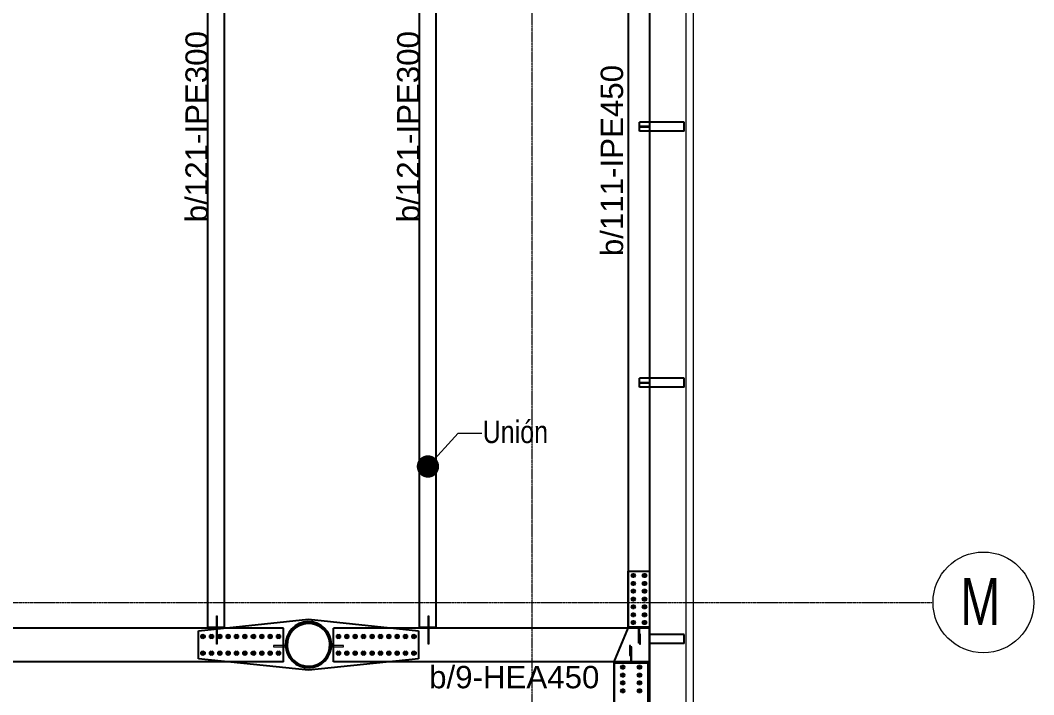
# Model space of a CAD drawing. Header units: millimetres. Extents: x -158 to 97215, y -53820 to 8373.
# Drawn here: x 88157 to 97215, y -43030 to -37004 of the extents above; entities that cross this region are included whole.
import ezdxf
from ezdxf.enums import TextEntityAlignment as Align

# ---------------------------------------------------------------- set-up
doc = ezdxf.new("R2010")
doc.units = ezdxf.units.MM
doc.header["$LTSCALE"] = 0.8
doc.linetypes.add('Grid Line', pattern=[3.33375, 1.905, -0.47625, 0.47625, -0.47625])
for name, color, linetype, lineweight in [('0-1', 7, 'Continuous', 5), ('E_COLUMNAS-1', 1, 'Continuous', 25), ('E_EJES', 8, 'Continuous', 9), ('E_EJES-1', 8, 'Grid Line', 9), ('E_TEXTO', 3, 'Continuous', 9), ('P-PLATINA', 6, 'Continuous', 15)]:
    doc.layers.add(name, color=color, linetype=linetype, lineweight=lineweight)
doc.layers.add('VIGAS', color=8, linetype='Continuous')
doc.styles.add('CX', font='ARIALUNI.ttf', dxfattribs={"width": 0.8, "height": 300})
doc.styles.add('Swis721 LtCn BT', font='swisscl.ttf', dxfattribs={"height": 0.42})
doc.styles.add('VERDANA', font='arial.ttf')

# ---------------------------------------------------------------- blocks, each defined once
blk = doc.blocks.new('Grid - CNI_NOMBRE EJES-372759-_6_00m_N_E_-NIVEL-2 DOC')
at = {"layer": 'E_EJES'}
blk.add_circle((0, 0), 0.003, dxfattribs=at)

msp = doc.modelspace()

# ---------------------------------------------------------------- linework, layer by layer
at = {"color": 1, "linetype": 'Continuous'}
for centre, radius, start, end in [((93636.7, -41964.5), 11.5, 108.00867, 288.00867), ((93636.7, -42034.5), 11.5, 108.00867, 288.00867), ((93636.7, -41964.5), 10, 0.00867, 180.00867), ((93636.7, -41964.5), 10, 180.00867, 0.00867), ((93636.7, -42034.5), 10, 0.00867, 180.00867), ((93636.7, -41964.5), 11.5, 288.00867, 108.00867), ((93636.7, -42034.5), 11.5, 288.00867, 108.00867), ((93736.7, -41964.5), 11.5, 108.00867, 288.00867), ((93736.7, -42034.5), 11.5, 108.00867, 288.00867), ((93736.7, -41964.5), 10, 0.00867, 180.00867), ((93736.7, -41964.5), 10, 180.00867, 0.00867), ((93736.7, -42034.5), 10, 0.00867, 180.00867), ((93736.7, -41964.5), 11.5, 288.00867, 108.00867), ((93736.7, -42034.5), 11.5, 288.00867, 108.00867), ((93636.8, -42104.5), 11.5, 108.00867, 288.00867), ((93636.7, -42034.5), 10, 180.00867, 0.00867), ((93636.8, -42104.5), 10, 0.00867, 180.00867), ((93636.8, -42104.5), 10, 180.00867, 0.00867), ((93636.8, -42104.5), 11.5, 288.00867, 108.00867), ((93736.8, -42104.5), 11.5, 108.00867, 288.00867), ((93736.7, -42034.5), 10, 180.00867, 0.00867), ((93736.8, -42104.5), 10, 0.00867, 180.00867), ((93736.8, -42104.5), 10, 180.00867, 0.00867), ((93736.8, -42104.5), 11.5, 288.00867, 108.00867), ((93636.8, -42174.5), 11.5, 108.00867, 288.00867), ((93636.8, -42174.5), 10, 0.00867, 180.00867), ((93636.8, -42174.5), 10, 180.00867, 0.00867), ((93636.8, -42174.5), 11.5, 288.00867, 108.00867), ((93736.8, -42174.5), 11.5, 108.00867, 288.00867), ((93736.8, -42174.5), 10, 0.00867, 180.00867), ((93736.8, -42174.5), 10, 180.00867, 0.00867), ((93736.8, -42174.5), 11.5, 288.00867, 108.00867), ((93636.8, -42244.5), 11.5, 108.00867, 288.00867), ((93636.8, -42244.5), 10, 0.00867, 180.00867), ((93636.8, -42244.5), 10, 180.00867, 0.00867), ((93636.8, -42244.5), 11.5, 288.00867, 108.00867), ((93736.8, -42244.5), 11.5, 108.00867, 288.00867), ((93736.8, -42244.5), 10, 0.00867, 180.00867), ((93736.8, -42244.5), 10, 180.00867, 0.00867), ((93736.8, -42244.5), 11.5, 288.00867, 108.00867), ((93636.8, -42314.5), 11.5, 108.00867, 288.00867), ((93636.8, -42384.5), 11.5, 108.00867, 288.00867), ((93636.8, -42314.5), 10, 0.00867, 180.00867), ((93636.8, -42314.5), 10, 180.00867, 0.00867), ((93636.8, -42384.5), 10, 0.00867, 180.00867), ((93636.8, -42384.5), 10, 180.00867, 0.00867), ((93636.8, -42314.5), 11.5, 288.00867, 108.00867), ((93636.8, -42384.5), 11.5, 288.00867, 108.00867), ((93736.8, -42314.5), 11.5, 108.00867, 288.00867), ((93736.8, -42384.5), 11.5, 108.00867, 288.00867), ((93736.8, -42314.5), 10, 0.00867, 180.00867), ((93736.8, -42314.5), 10, 180.00867, 0.00867), ((93736.8, -42384.5), 10, 0.00867, 180.00867), ((93736.8, -42384.5), 10, 180.00867, 0.00867), ((93736.8, -42314.5), 11.5, 288.00867, 108.00867), ((93736.8, -42384.5), 11.5, 288.00867, 108.00867), ((89790.3, -42509), 11.5, 18.00408, 198.00408), ((89790.3, -42509), 11.5, 198.00408, 18.00408), ((89790.3, -42509), 10, 90.00408, 270.00408), ((89790.3, -42509), 10, 270.00408, 90.00408), ((89865.3, -42509), 11.5, 18.00408, 198.00408), ((89865.3, -42509), 11.5, 198.00408, 18.00408), ((89865.3, -42509), 10, 90.00408, 270.00408), ((89865.3, -42509), 10, 270.00408, 90.00408), ((89940.3, -42509), 11.5, 18.00408, 198.00408), ((89940.3, -42509), 11.5, 198.00408, 18.00408), ((89940.3, -42509), 10, 90.00408, 270.00408), ((89940.3, -42509), 10, 270.00408, 90.00408), ((90015.3, -42509), 11.5, 18.00408, 198.00408), ((90015.3, -42509), 11.5, 198.00408, 18.00408), ((90015.3, -42509), 10, 90.00408, 270.00408), ((90015.3, -42509), 10, 270.00408, 90.00408), ((90090.3, -42509), 11.5, 18.00408, 198.00408), ((90090.3, -42509), 11.5, 198.00408, 18.00408), ((90090.3, -42509), 10, 90.00408, 270.00408), ((90090.3, -42509), 10, 270.00408, 90.00408), ((90165.3, -42509), 11.5, 18.00408, 198.00408), ((90165.3, -42509), 11.5, 198.00408, 18.00408), ((90165.3, -42509), 10, 90.00408, 270.00408), ((90165.3, -42509), 10, 270.00408, 90.00408), ((90240.3, -42509), 11.5, 18.00408, 198.00408), ((90240.3, -42509), 11.5, 198.00408, 18.00408), ((90240.3, -42509), 10, 90.00408, 270.00408), ((90240.3, -42509), 10, 270.00408, 90.00408), ((90315.3, -42509), 11.5, 18.00408, 198.00408), ((90315.3, -42509), 11.5, 198.00408, 18.00408), ((90315.3, -42509), 10, 90.00408, 270.00408), ((90315.3, -42509), 10, 270.00408, 90.00408), ((90390.3, -42509), 11.5, 18.00408, 198.00408), ((90390.3, -42509), 11.5, 198.00408, 18.00408), ((90390.3, -42509), 10, 90.00408, 270.00408), ((90390.3, -42509), 10, 270.00408, 90.00408), ((90465.3, -42509), 11.5, 18.00408, 198.00408), ((90465.3, -42509), 11.5, 198.00408, 18.00408), ((90465.3, -42509), 10, 90.00408, 270.00408), ((90465.3, -42509), 10, 270.00408, 90.00408), ((91001.2, -42509), 11.5, 18, 198), ((91001.2, -42509), 11.5, 198, 18), ((91001.2, -42509), 10, 90, 270), ((91001.2, -42509), 10, 270, 90), ((91076.2, -42509), 11.5, 18, 198), ((91076.2, -42509), 11.5, 198, 18), ((91076.2, -42509), 10, 90, 270), ((91076.2, -42509), 10, 270, 90), ((91151.2, -42509), 11.5, 18, 198), ((91151.2, -42509), 11.5, 198, 18), ((91151.2, -42509), 10, 90, 270), ((91151.2, -42509), 10, 270, 90), ((91226.2, -42509), 11.5, 18, 198), ((91226.2, -42509), 11.5, 198, 18), ((91226.2, -42509), 10, 90, 270), ((91226.2, -42509), 10, 270, 90), ((91301.2, -42509), 11.5, 18, 198), ((91301.2, -42509), 11.5, 198, 18), ((91301.2, -42509), 10, 90, 270), ((91301.2, -42509), 10, 270, 90), ((91376.2, -42509), 11.5, 18, 198), ((91376.2, -42509), 11.5, 198, 18), ((91376.2, -42509), 10, 90, 270), ((91376.2, -42509), 10, 270, 90), ((91451.2, -42509), 11.5, 18, 198), ((91451.2, -42509), 11.5, 198, 18), ((91451.2, -42509), 10, 90, 270), ((91451.2, -42509), 10, 270, 90), ((91526.2, -42509), 11.5, 18, 198), ((91526.2, -42509), 11.5, 198, 18), ((91526.2, -42509), 10, 90, 270), ((91526.2, -42509), 10, 270, 90), ((91601.2, -42509), 11.5, 18, 198), ((91601.2, -42509), 11.5, 198, 18), ((91601.2, -42509), 10, 90, 270), ((91601.2, -42509), 10, 270, 90), ((91676.2, -42509), 11.5, 18, 198), ((91676.2, -42509), 11.5, 198, 18), ((91676.2, -42509), 10, 90, 270), ((91676.2, -42509), 10, 270, 90), ((89790.3, -42659), 11.5, 18.00408, 198.00408), ((89790.3, -42659), 11.5, 198.00408, 18.00408), ((89790.3, -42659), 10, 90.00408, 270.00408), ((89790.3, -42659), 10, 270.00408, 90.00408), ((89865.3, -42659), 11.5, 18.00408, 198.00408), ((89865.3, -42659), 11.5, 198.00408, 18.00408), ((89865.3, -42659), 10, 90.00408, 270.00408), ((89865.3, -42659), 10, 270.00408, 90.00408), ((89940.3, -42659), 11.5, 18.00408, 198.00408), ((89940.3, -42659), 11.5, 198.00408, 18.00408), ((89940.3, -42659), 10, 90.00408, 270.00408), ((89940.3, -42659), 10, 270.00408, 90.00408), ((90015.3, -42659), 11.5, 18.00408, 198.00408), ((90015.3, -42659), 11.5, 198.00408, 18.00408), ((90015.3, -42659), 10, 90.00408, 270.00408), ((90015.3, -42659), 10, 270.00408, 90.00408), ((90090.3, -42659), 11.5, 18.00408, 198.00408), ((90090.3, -42659), 11.5, 198.00408, 18.00408), ((90090.3, -42659), 10, 90.00408, 270.00408), ((90090.3, -42659), 10, 270.00408, 90.00408), ((90165.3, -42659), 11.5, 18.00408, 198.00408), ((90165.3, -42659), 11.5, 198.00408, 18.00408), ((90165.3, -42659), 10, 90.00408, 270.00408), ((90165.3, -42659), 10, 270.00408, 90.00408), ((90240.3, -42659), 11.5, 18.00408, 198.00408), ((90240.3, -42659), 11.5, 198.00408, 18.00408), ((90240.3, -42659), 10, 90.00408, 270.00408), ((90240.3, -42659), 10, 270.00408, 90.00408), ((90315.3, -42659), 11.5, 18.00408, 198.00408), ((90315.3, -42659), 11.5, 198.00408, 18.00408), ((90315.3, -42659), 10, 90.00408, 270.00408), ((90315.3, -42659), 10, 270.00408, 90.00408), ((90390.3, -42659), 11.5, 18.00408, 198.00408), ((90390.3, -42659), 11.5, 198.00408, 18.00408), ((90390.3, -42659), 10, 90.00408, 270.00408), ((90390.3, -42659), 10, 270.00408, 90.00408), ((90465.3, -42659), 11.5, 18.00408, 198.00408), ((90465.3, -42659), 11.5, 198.00408, 18.00408), ((90465.3, -42659), 10, 90.00408, 270.00408), ((90465.3, -42659), 10, 270.00408, 90.00408), ((91001.2, -42659), 11.5, 18, 198), ((91001.2, -42659), 11.5, 198, 18), ((91001.2, -42659), 10, 90, 270), ((91001.2, -42659), 10, 270, 90), ((91076.2, -42659), 11.5, 18, 198), ((91076.2, -42659), 11.5, 198, 18), ((91076.2, -42659), 10, 90, 270), ((91076.2, -42659), 10, 270, 90), ((91151.2, -42659), 11.5, 18, 198), ((91151.2, -42659), 11.5, 198, 18), ((91151.2, -42659), 10, 90, 270), ((91151.2, -42659), 10, 270, 90), ((91226.2, -42659), 11.5, 18, 198), ((91226.2, -42659), 11.5, 198, 18), ((91226.2, -42659), 10, 90, 270), ((91226.2, -42659), 10, 270, 90), ((91301.2, -42659), 11.5, 18, 198), ((91301.2, -42659), 11.5, 198, 18), ((91301.2, -42659), 10, 90, 270), ((91301.2, -42659), 10, 270, 90), ((91376.2, -42659), 11.5, 18, 198), ((91376.2, -42659), 11.5, 198, 18), ((91376.2, -42659), 10, 90, 270), ((91376.2, -42659), 10, 270, 90), ((91451.2, -42659), 11.5, 18, 198), ((91451.2, -42659), 11.5, 198, 18), ((91451.2, -42659), 10, 90, 270), ((91451.2, -42659), 10, 270, 90), ((91526.2, -42659), 11.5, 18, 198), ((91526.2, -42659), 11.5, 198, 18), ((91526.2, -42659), 10, 90, 270), ((91526.2, -42659), 10, 270, 90), ((91601.2, -42659), 11.5, 18, 198), ((91601.2, -42659), 11.5, 198, 18), ((91601.2, -42659), 10, 90, 270), ((91601.2, -42659), 10, 270, 90), ((91676.2, -42659), 11.5, 18, 198), ((91676.2, -42659), 11.5, 198, 18), ((91676.2, -42659), 10, 90, 270), ((91676.2, -42659), 10, 270, 90), ((93541.8, -42784.5), 11.5, 107.99999, 287.99999), ((93541.8, -42854.5), 11.5, 107.99999, 287.99999), ((93541.8, -42784.5), 10, 359.99999, 179.99999), ((93541.8, -42784.5), 10, 179.99999, 359.99999), ((93541.8, -42854.5), 10, 359.99999, 179.99999), ((93541.8, -42784.5), 11.5, 287.99999, 107.99999), ((93541.8, -42854.5), 11.5, 287.99999, 107.99999), ((93691.8, -42784.5), 11.5, 107.99999, 287.99999), ((93691.8, -42854.5), 11.5, 107.99999, 287.99999), ((93691.8, -42784.5), 10, 359.99999, 179.99999), ((93691.8, -42784.5), 10, 179.99999, 359.99999), ((93691.8, -42854.5), 10, 359.99999, 179.99999), ((93691.8, -42784.5), 11.5, 287.99999, 107.99999), ((93691.8, -42854.5), 11.5, 287.99999, 107.99999), ((93541.8, -42924.5), 11.5, 107.99999, 287.99999), ((93541.8, -42854.5), 10, 179.99999, 359.99999), ((93541.8, -42924.5), 10, 359.99999, 179.99999), ((93541.8, -42924.5), 10, 179.99999, 359.99999), ((93541.8, -42924.5), 11.5, 287.99999, 107.99999), ((93691.8, -42924.5), 11.5, 107.99999, 287.99999), ((93691.8, -42854.5), 10, 179.99999, 359.99999), ((93691.8, -42924.5), 10, 359.99999, 179.99999), ((93691.8, -42924.5), 10, 179.99999, 359.99999), ((93691.8, -42924.5), 11.5, 287.99999, 107.99999), ((93541.8, -42994.5), 11.5, 107.99999, 287.99999), ((93541.8, -42994.5), 10, 359.99999, 179.99999), ((93541.8, -42994.5), 10, 179.99999, 359.99999), ((93541.8, -42994.5), 11.5, 287.99999, 107.99999), ((93691.8, -42994.5), 11.5, 107.99999, 287.99999), ((93691.8, -42994.5), 10, 359.99999, 179.99999), ((93691.8, -42994.5), 10, 179.99999, 359.99999), ((93691.8, -42994.5), 11.5, 287.99999, 107.99999)]:
    msp.add_arc(centre, radius, start, end, dxfattribs=at)
at = {"layer": '0-1', "color": 8}
for p, q in [((94109.9, -43949.7), (94109.9, -31959.7)), ((94174.9, -43949.7), (94174.9, -31959.7))]:
    msp.add_line(p, q, dxfattribs=at)
at = {"layer": 'E_COLUMNAS-1'}
for centre, radius, start, end in [((90733.3, -42582.7), 206, 80, 260), ((90733.3, -42582.7), 206, 80, 260), ((90733.3, -42584.3), 203, 10, 190), ((90733.3, -42582.7), 206, 260, 80), ((90733.3, -42582.7), 206, 260, 80), ((90733.3, -42584.3), 191, 350, 170), ((90733.3, -42584.3), 203, 190, 10), ((90733.3, -42584.3), 191, 170, 350)]:
    msp.add_arc(centre, radius, start, end, dxfattribs=at)
at = {"layer": 'E_EJES-1'}
for p, q in [((92733.3, -52920), (92733.3, -22429.9)), ((2836.9, -42204.7), (96315.4, -42204.7))]:
    msp.add_line(p, q, dxfattribs=at)
at = {"layer": 'E_TEXTO', "color": 4}
for p, q in [((91800.9, -40990.4), (92071.5, -40692.4)), ((92071.5, -40692.4), (92281.2, -40692.4))]:
    msp.add_line(p, q, dxfattribs=at)
at = {"layer": 'E_TEXTO', "color": 4, "const_width": 100}
msp.add_lwpolyline([(91750.9, -40990.4, 1), (91850.9, -40990.4, 1)], format="xyb", close=True, dxfattribs=at)
at = {"layer": 'P-PLATINA'}
for points in [[(89911.9, -42324.5), (89917.9, -42324.5), (89917.9, -42424.5), (89917.9, -42434.5), (89917.9, -42578.8), (89911.9, -42578.8), (89911.9, -42434.5), (89911.9, -42424.5)], [(91803.6, -42324.5), (91809.6, -42324.5), (91809.6, -42424.5), (91809.6, -42434.5), (91809.6, -42578.8), (91803.6, -42578.8), (91803.6, -42434.5), (91803.6, -42424.5)], [(93691.5, -42578.8), (93701.5, -42578.8), (93701.5, -42488.8), (93691.5, -42488.8)], [(90530.3, -42600.3), (90530.3, -42590.3), (90527.9, -42590.3), (90420.3, -42590.3), (90420.3, -42600.3), (90528.8, -42600.3)], [(90936.2, -42600.3), (90937.7, -42600.3), (91046.2, -42600.3), (91046.2, -42590.3), (90938.6, -42590.3), (90936.2, -42590.3)], [(93611, -42590.3), (93601, -42590.3), (93601, -42680.3), (93611, -42680.3)]]:
    msp.add_lwpolyline(points, close=True, dxfattribs=at)
for points in [[(93691.5, -42424.5), (93691.5, -42568.8), (93682.1, -42568.8), (93682.1, -42424.5)], [(93622.5, -42744.5), (93622.5, -42600.3), (93611, -42600.3), (93611, -42744.5)]]:
    msp.add_lwpolyline(points, dxfattribs=at)
at = {"layer": 'VIGAS'}
for p, q in [((89833.4, -42424.5), (89833.4, -33484.6)), ((89983.4, -42424.5), (89983.4, -33484.6)), ((91725.1, -42424.5), (91725.1, -33484.5)), ((91875.1, -42424.5), (91875.1, -33484.5)), ((93781.8, -33484.5), (93781.8, -42424.5)), ((93591.8, -33984.4), (93591.8, -41924.7)), ((93781.8, -37913.5), (93691.5, -37913.5)), ((93691.5, -37995.5), (93691.5, -37913.5)), ((93691.5, -37951.5), (93781.5, -37951.5)), ((93691.5, -37957.5), (93691.5, -37951.5)), ((93691.5, -37951.5), (93781.5, -37951.5)), ((93691.5, -37957.5), (93691.5, -37951.5)), ((93711.5, -37957.5), (93711.5, -37951.5)), ((93781.5, -37951.5), (93781.5, -37957.5)), ((93781.5, -37951.5), (93781.5, -37957.5)), ((94089.8, -37913.5), (93781.8, -37913.5)), ((94089.8, -37995.5), (94089.8, -37913.5)), ((93781.5, -37957.5), (93691.5, -37957.5)), ((93781.5, -37957.5), (93691.5, -37957.5)), ((93781.8, -37995.5), (93691.5, -37995.5)), ((94089.8, -37995.5), (93781.8, -37995.5)), ((93781.8, -40200.8), (93691.5, -40200.8)), ((93691.5, -40282.8), (93691.5, -40200.8)), ((94089.9, -40200.8), (93781.8, -40200.8)), ((94089.9, -40282.8), (94089.9, -40200.8)), ((93691.5, -40238.8), (93781.5, -40238.8)), ((93691.5, -40244.8), (93691.5, -40238.8)), ((93691.5, -40238.8), (93781.5, -40238.8)), ((93691.5, -40244.8), (93691.5, -40238.8)), ((93781.5, -40244.8), (93691.5, -40244.8)), ((93781.5, -40244.8), (93691.5, -40244.8)), ((93781.8, -40282.8), (93691.5, -40282.8)), ((93711.5, -40244.8), (93711.5, -40238.8)), ((93781.5, -40238.8), (93781.5, -40244.8)), ((93781.5, -40238.8), (93781.5, -40244.8)), ((94089.9, -40282.8), (93781.8, -40282.8)), ((93591.2, -42434.5), (93591.7, -41924.7)), ((93591.2, -42434.5), (93591.7, -41924.7)), ((93591.7, -41924.7), (93781.7, -41924.5)), ((93591.7, -41924.7), (93781.7, -41924.5)), ((93591.8, -41924.7), (93591.8, -42424.5)), ((93781.7, -41924.5), (93781.7, -43248.1)), ((93781.7, -41924.5), (93781.7, -43248.1)), ((93619.4, -41964.5), (93628.1, -41949.5)), ((93628.1, -41979.5), (93619.4, -41964.5)), ((93619.4, -42034.5), (93628.1, -42019.5)), ((93628.1, -41949.5), (93645.4, -41949.5)), ((93645.4, -41979.5), (93628.1, -41979.5)), ((93628.1, -42019.5), (93645.4, -42019.5)), ((93645.4, -41949.5), (93654.1, -41964.5)), ((93654.1, -41964.5), (93645.4, -41979.5)), ((93645.4, -42019.5), (93654.1, -42034.5)), ((93719.4, -41964.5), (93728.1, -41949.5)), ((93728.1, -41979.5), (93719.4, -41964.5)), ((93719.4, -42034.5), (93728.1, -42019.5)), ((93728.1, -41949.5), (93745.4, -41949.5)), ((93745.4, -41979.5), (93728.1, -41979.5)), ((93728.1, -42019.5), (93745.4, -42019.5)), ((93745.4, -41949.5), (93754.1, -41964.5)), ((93754.1, -41964.5), (93745.4, -41979.5)), ((93745.4, -42019.5), (93754.1, -42034.5)), ((93628.1, -42049.5), (93619.4, -42034.5)), ((93619.4, -42104.5), (93628.1, -42089.5)), ((93628.1, -42119.5), (93619.4, -42104.5)), ((93645.4, -42049.5), (93628.1, -42049.5)), ((93628.1, -42089.5), (93645.4, -42089.5)), ((93645.4, -42119.5), (93628.1, -42119.5)), ((93654.1, -42034.5), (93645.4, -42049.5)), ((93645.4, -42089.5), (93654.1, -42104.5)), ((93654.1, -42104.5), (93645.4, -42119.5)), ((93728.1, -42049.5), (93719.4, -42034.5)), ((93719.4, -42104.5), (93728.1, -42089.5)), ((93728.1, -42119.5), (93719.4, -42104.5)), ((93745.4, -42049.5), (93728.1, -42049.5)), ((93728.1, -42089.5), (93745.4, -42089.5)), ((93745.4, -42119.5), (93728.1, -42119.5)), ((93754.1, -42034.5), (93745.4, -42049.5)), ((93745.4, -42089.5), (93754.1, -42104.5)), ((93754.1, -42104.5), (93745.4, -42119.5)), ((93619.4, -42174.5), (93628.1, -42159.5)), ((93628.1, -42189.5), (93619.4, -42174.5)), ((93628.1, -42159.5), (93645.4, -42159.5)), ((93645.4, -42189.5), (93628.1, -42189.5)), ((93645.4, -42159.5), (93654.1, -42174.5)), ((93654.1, -42174.5), (93645.4, -42189.5)), ((93719.4, -42174.5), (93728.1, -42159.5)), ((93728.1, -42189.5), (93719.4, -42174.5)), ((93728.1, -42159.5), (93745.4, -42159.5)), ((93745.4, -42189.5), (93728.1, -42189.5)), ((93745.4, -42159.5), (93754.1, -42174.5)), ((93754.1, -42174.5), (93745.4, -42189.5)), ((93619.5, -42244.5), (93628.1, -42229.5)), ((93628.1, -42259.5), (93619.5, -42244.5)), ((93619.5, -42314.5), (93628.1, -42299.5)), ((93628.1, -42229.5), (93645.4, -42229.5)), ((93645.4, -42259.5), (93628.1, -42259.5)), ((93628.1, -42299.5), (93645.4, -42299.5)), ((93645.4, -42229.5), (93654.1, -42244.5)), ((93654.1, -42244.5), (93645.4, -42259.5)), ((93645.4, -42299.5), (93654.1, -42314.5)), ((93719.5, -42244.5), (93728.1, -42229.5)), ((93728.1, -42259.5), (93719.5, -42244.5)), ((93719.5, -42314.5), (93728.1, -42299.5)), ((93728.1, -42229.5), (93745.4, -42229.5)), ((93745.4, -42259.5), (93728.1, -42259.5)), ((93728.1, -42299.5), (93745.4, -42299.5)), ((93745.4, -42229.5), (93754.1, -42244.5)), ((93754.1, -42244.5), (93745.4, -42259.5)), ((93745.4, -42299.5), (93754.1, -42314.5)), ((89750.3, -42459), (90733, -42354.7)), ((89750.3, -42459), (90733, -42354.7)), ((90733, -42354.7), (91716.2, -42458.6)), ((90733, -42354.7), (91716.2, -42458.6)), ((93628.1, -42329.5), (93619.5, -42314.5)), ((93619.5, -42384.5), (93628.1, -42369.5)), ((93628.1, -42399.5), (93619.5, -42384.5)), ((93645.4, -42329.5), (93628.1, -42329.5)), ((93628.1, -42369.5), (93645.5, -42369.5)), ((93654.1, -42314.5), (93645.4, -42329.5)), ((93645.5, -42369.5), (93654.1, -42384.5)), ((93654.1, -42384.5), (93645.5, -42399.5)), ((93728.1, -42329.5), (93719.5, -42314.5)), ((93719.5, -42384.5), (93728.1, -42369.5)), ((93728.1, -42399.5), (93719.5, -42384.5)), ((93745.4, -42329.5), (93728.1, -42329.5)), ((93728.1, -42369.5), (93745.5, -42369.5)), ((93754.1, -42314.5), (93745.4, -42329.5)), ((93745.5, -42369.5), (93754.1, -42384.5)), ((93754.1, -42384.5), (93745.5, -42399.5)), ((89980.6, -42434.5), (81788.2, -42434.5)), ((89750.3, -42709), (89750.3, -42459)), ((89750.3, -42709), (89750.3, -42459)), ((89833.4, -42424.5), (89983.4, -42424.5)), ((90510.3, -42434.5), (89980.6, -42434.5)), ((90510.3, -42734.5), (90510.3, -42434.5)), ((91488.2, -42434.5), (90956.2, -42434.5)), ((90956.2, -42734.5), (90956.2, -42434.5)), ((93591.2, -42434.5), (91488.2, -42434.5)), ((91716.2, -42458.6), (91716.2, -42708.6)), ((91716.2, -42458.6), (91716.2, -42708.6)), ((91725.1, -42424.5), (91875.1, -42424.5)), ((93466.8, -42734.5), (93591.2, -42434.5)), ((93466.8, -42734.5), (93591.2, -42434.5)), ((93781.7, -42434.5), (93591.2, -42434.5)), ((93781.7, -42424.5), (93591.8, -42424.5)), ((93645.5, -42399.5), (93628.1, -42399.5)), ((93745.5, -42399.5), (93728.1, -42399.5)), ((93781.8, -42424.5), (93781.7, -42424.5)), ((93781.8, -42434.5), (93781.7, -42434.5)), ((93781.8, -42734.5), (93781.8, -42434.5)), ((89775.3, -42500.3), (89790.3, -42491.7)), ((89775.3, -42517.7), (89775.3, -42500.3)), ((89790.3, -42526.3), (89775.3, -42517.7)), ((89790.3, -42491.7), (89805.3, -42500.3)), ((89805.3, -42517.7), (89790.3, -42526.3)), ((89805.3, -42500.3), (89805.3, -42517.7)), ((89850.3, -42500.3), (89865.3, -42491.7)), ((89850.3, -42517.7), (89850.3, -42500.3)), ((89865.3, -42526.3), (89850.3, -42517.7)), ((89865.3, -42491.7), (89880.3, -42500.3)), ((89880.3, -42517.7), (89865.3, -42526.3)), ((89880.3, -42500.3), (89880.3, -42517.7)), ((89911.9, -42553.8), (89917.9, -42553.8)), ((89925.3, -42500.3), (89940.3, -42491.7)), ((89925.3, -42517.7), (89925.3, -42500.3)), ((89940.3, -42526.3), (89925.3, -42517.7)), ((89940.3, -42491.7), (89955.3, -42500.3)), ((89955.3, -42517.7), (89940.3, -42526.3)), ((89955.3, -42500.3), (89955.3, -42517.7)), ((90000.3, -42500.3), (90015.3, -42491.7)), ((90000.3, -42517.6), (90000.3, -42500.3)), ((90015.3, -42526.3), (90000.3, -42517.6)), ((90015.3, -42491.7), (90030.3, -42500.3)), ((90030.3, -42517.6), (90015.3, -42526.3)), ((90030.3, -42500.3), (90030.3, -42517.6)), ((90075.3, -42500.3), (90090.3, -42491.7)), ((90075.3, -42517.6), (90075.3, -42500.3)), ((90090.3, -42526.3), (90075.3, -42517.6)), ((90090.3, -42491.7), (90105.3, -42500.3)), ((90105.3, -42517.6), (90090.3, -42526.3)), ((90105.3, -42500.3), (90105.3, -42517.6)), ((90150.3, -42500.3), (90165.3, -42491.7)), ((90150.3, -42517.6), (90150.3, -42500.3)), ((90165.3, -42526.3), (90150.3, -42517.6)), ((90165.3, -42491.7), (90180.3, -42500.3)), ((90180.3, -42517.6), (90165.3, -42526.3)), ((90180.3, -42500.3), (90180.3, -42517.6)), ((90225.3, -42500.3), (90240.3, -42491.6)), ((90225.3, -42517.6), (90225.3, -42500.3)), ((90240.3, -42526.3), (90225.3, -42517.6)), ((90240.3, -42491.6), (90255.3, -42500.3)), ((90255.3, -42517.6), (90240.3, -42526.3)), ((90255.3, -42500.3), (90255.3, -42517.6)), ((90300.3, -42500.3), (90315.3, -42491.6)), ((90300.3, -42517.6), (90300.3, -42500.3)), ((90315.3, -42526.3), (90300.3, -42517.6)), ((90315.3, -42491.6), (90330.3, -42500.3)), ((90330.3, -42517.6), (90315.3, -42526.3)), ((90330.3, -42500.3), (90330.3, -42517.6)), ((90375.3, -42500.3), (90390.3, -42491.6)), ((90375.3, -42517.6), (90375.3, -42500.3)), ((90390.3, -42526.3), (90375.3, -42517.6)), ((90390.3, -42491.6), (90405.3, -42500.3)), ((90405.3, -42517.6), (90390.3, -42526.3)), ((90405.3, -42500.3), (90405.3, -42517.6)), ((90450.3, -42500.3), (90465.3, -42491.6)), ((90450.3, -42517.6), (90450.3, -42500.3)), ((90465.3, -42526.3), (90450.3, -42517.6)), ((90465.3, -42491.6), (90480.3, -42500.3)), ((90480.3, -42517.6), (90465.3, -42526.3)), ((90480.3, -42500.3), (90480.3, -42517.6)), ((90986.2, -42500.3), (91001.2, -42491.6)), ((90986.2, -42517.6), (90986.2, -42500.3)), ((91001.2, -42526.3), (90986.2, -42517.6)), ((91001.2, -42491.6), (91016.2, -42500.3)), ((91016.2, -42517.6), (91001.2, -42526.3)), ((91016.2, -42500.3), (91016.2, -42517.6)), ((91061.2, -42500.3), (91076.2, -42491.6)), ((91061.2, -42517.6), (91061.2, -42500.3)), ((91076.2, -42526.3), (91061.2, -42517.6)), ((91076.2, -42491.6), (91091.2, -42500.3)), ((91091.2, -42517.6), (91076.2, -42526.3)), ((91091.2, -42500.3), (91091.2, -42517.6)), ((91136.2, -42500.3), (91151.2, -42491.6)), ((91136.2, -42517.6), (91136.2, -42500.3)), ((91151.2, -42526.3), (91136.2, -42517.6)), ((91151.2, -42491.6), (91166.2, -42500.3)), ((91166.2, -42517.6), (91151.2, -42526.3)), ((91166.2, -42500.3), (91166.2, -42517.6)), ((91211.2, -42500.3), (91226.2, -42491.6)), ((91211.2, -42517.6), (91211.2, -42500.3)), ((91226.2, -42526.3), (91211.2, -42517.6)), ((91226.2, -42491.6), (91241.2, -42500.3)), ((91241.2, -42517.6), (91226.2, -42526.3)), ((91241.2, -42500.3), (91241.2, -42517.6)), ((91286.2, -42500.3), (91301.2, -42491.6)), ((91286.2, -42517.6), (91286.2, -42500.3)), ((91301.2, -42526.3), (91286.2, -42517.6)), ((91301.2, -42491.6), (91316.2, -42500.3)), ((91316.2, -42517.6), (91301.2, -42526.3)), ((91316.2, -42500.3), (91316.2, -42517.6)), ((91361.2, -42500.3), (91376.2, -42491.6)), ((91361.2, -42517.6), (91361.2, -42500.3)), ((91376.2, -42526.3), (91361.2, -42517.6)), ((91376.2, -42491.6), (91391.2, -42500.3)), ((91391.2, -42517.6), (91376.2, -42526.3)), ((91391.2, -42500.3), (91391.2, -42517.6)), ((91436.2, -42500.3), (91451.2, -42491.6)), ((91436.2, -42517.6), (91436.2, -42500.3)), ((91451.2, -42526.3), (91436.2, -42517.6)), ((91451.2, -42491.6), (91466.2, -42500.3)), ((91466.2, -42517.6), (91451.2, -42526.3)), ((91466.2, -42500.3), (91466.2, -42517.6)), ((91511.2, -42500.3), (91526.2, -42491.6)), ((91511.2, -42517.6), (91511.2, -42500.3)), ((91526.2, -42526.3), (91511.2, -42517.6)), ((91526.2, -42491.6), (91541.2, -42500.3)), ((91541.2, -42517.6), (91526.2, -42526.3)), ((91541.2, -42500.3), (91541.2, -42517.6)), ((91586.2, -42500.3), (91601.2, -42491.6)), ((91586.2, -42517.6), (91586.2, -42500.3)), ((91601.2, -42526.3), (91586.2, -42517.6)), ((91601.2, -42491.6), (91616.2, -42500.3)), ((91616.2, -42517.6), (91601.2, -42526.3)), ((91616.2, -42500.3), (91616.2, -42517.6)), ((91661.2, -42500.3), (91676.2, -42491.6)), ((91661.2, -42517.6), (91661.2, -42500.3)), ((91676.2, -42526.3), (91661.2, -42517.6)), ((91676.2, -42491.6), (91691.2, -42500.3)), ((91691.2, -42517.6), (91676.2, -42526.3)), ((91691.2, -42500.3), (91691.2, -42517.6)), ((91803.6, -42553.8), (91809.6, -42553.8)), ((94089.9, -42490.7), (93781.8, -42490.7)), ((93781.8, -42572.7), (93781.8, -42490.7)), ((94089.9, -42572.7), (93781.8, -42572.7)), ((94089.9, -42572.7), (94089.9, -42490.7)), ((89775.3, -42650.3), (89790.3, -42641.7)), ((89775.3, -42667.7), (89775.3, -42650.3)), ((89790.3, -42641.7), (89805.3, -42650.3)), ((89805.3, -42650.3), (89805.3, -42667.7)), ((89850.3, -42650.3), (89865.3, -42641.7)), ((89850.3, -42667.7), (89850.3, -42650.3)), ((89865.3, -42641.7), (89880.3, -42650.3)), ((89880.3, -42650.3), (89880.3, -42667.7)), ((89925.3, -42650.3), (89940.3, -42641.7)), ((89925.3, -42667.7), (89925.3, -42650.3)), ((89940.3, -42641.7), (89955.3, -42650.3)), ((89955.3, -42650.3), (89955.3, -42667.7)), ((90000.3, -42650.3), (90015.3, -42641.7)), ((90000.3, -42667.6), (90000.3, -42650.3)), ((90015.3, -42641.7), (90030.3, -42650.3)), ((90030.3, -42650.3), (90030.3, -42667.6)), ((90075.3, -42650.3), (90090.3, -42641.7)), ((90075.3, -42667.6), (90075.3, -42650.3)), ((90090.3, -42641.7), (90105.3, -42650.3)), ((90105.3, -42650.3), (90105.3, -42667.6)), ((90150.3, -42650.3), (90165.3, -42641.7)), ((90150.3, -42667.6), (90150.3, -42650.3)), ((90165.3, -42641.7), (90180.3, -42650.3)), ((90180.3, -42650.3), (90180.3, -42667.6)), ((90225.3, -42650.3), (90240.3, -42641.6)), ((90225.3, -42667.6), (90225.3, -42650.3)), ((90240.3, -42641.6), (90255.3, -42650.3)), ((90255.3, -42650.3), (90255.3, -42667.6)), ((90300.3, -42650.3), (90315.3, -42641.6)), ((90300.3, -42667.6), (90300.3, -42650.3)), ((90315.3, -42641.6), (90330.3, -42650.3)), ((90330.3, -42650.3), (90330.3, -42667.6)), ((90375.3, -42650.3), (90390.3, -42641.6)), ((90375.3, -42667.6), (90375.3, -42650.3)), ((90390.3, -42641.6), (90405.3, -42650.3)), ((90405.3, -42650.3), (90405.3, -42667.6)), ((90450.3, -42650.3), (90465.3, -42641.6)), ((90450.3, -42667.6), (90450.3, -42650.3)), ((90465.3, -42641.6), (90480.3, -42650.3)), ((90480.3, -42650.3), (90480.3, -42667.6)), ((90986.2, -42650.3), (91001.2, -42641.6)), ((90986.2, -42667.6), (90986.2, -42650.3)), ((91001.2, -42641.6), (91016.2, -42650.3)), ((91016.2, -42650.3), (91016.2, -42667.6)), ((91061.2, -42650.3), (91076.2, -42641.6)), ((91061.2, -42667.6), (91061.2, -42650.3)), ((91076.2, -42641.6), (91091.2, -42650.3)), ((91091.2, -42650.3), (91091.2, -42667.6)), ((91136.2, -42650.3), (91151.2, -42641.6)), ((91136.2, -42667.6), (91136.2, -42650.3)), ((91151.2, -42641.6), (91166.2, -42650.3)), ((91166.2, -42650.3), (91166.2, -42667.6)), ((91211.2, -42650.3), (91226.2, -42641.6)), ((91211.2, -42667.6), (91211.2, -42650.3)), ((91226.2, -42641.6), (91241.2, -42650.3)), ((91241.2, -42650.3), (91241.2, -42667.6)), ((91286.2, -42650.3), (91301.2, -42641.6)), ((91286.2, -42667.6), (91286.2, -42650.3)), ((91301.2, -42641.6), (91316.2, -42650.3)), ((91316.2, -42650.3), (91316.2, -42667.6)), ((91361.2, -42650.3), (91376.2, -42641.6)), ((91361.2, -42667.6), (91361.2, -42650.3)), ((91376.2, -42641.6), (91391.2, -42650.3)), ((91391.2, -42650.3), (91391.2, -42667.6)), ((91436.2, -42650.3), (91451.2, -42641.6)), ((91436.2, -42667.6), (91436.2, -42650.3)), ((91451.2, -42641.6), (91466.2, -42650.3)), ((91466.2, -42650.3), (91466.2, -42667.6)), ((91511.2, -42650.3), (91526.2, -42641.6)), ((91511.2, -42667.6), (91511.2, -42650.3)), ((91526.2, -42641.6), (91541.2, -42650.3)), ((91541.2, -42650.3), (91541.2, -42667.6)), ((91586.2, -42650.3), (91601.2, -42641.6)), ((91586.2, -42667.6), (91586.2, -42650.3)), ((91601.2, -42641.6), (91616.2, -42650.3)), ((91616.2, -42650.3), (91616.2, -42667.6)), ((91661.2, -42650.3), (91676.2, -42641.6)), ((91661.2, -42667.6), (91661.2, -42650.3)), ((91676.2, -42641.6), (91691.2, -42650.3)), ((91691.2, -42650.3), (91691.2, -42667.6)), ((89997.3, -42734.5), (81766.8, -42734.5)), ((90733.3, -42810.7), (89750.3, -42709)), ((90733.3, -42810.7), (89750.3, -42709)), ((89790.3, -42676.3), (89775.3, -42667.7)), ((89805.3, -42667.7), (89790.3, -42676.3)), ((89865.3, -42676.3), (89850.3, -42667.7)), ((89880.3, -42667.7), (89865.3, -42676.3)), ((89940.3, -42676.3), (89925.3, -42667.7)), ((89955.3, -42667.7), (89940.3, -42676.3)), ((90510.3, -42734.5), (89997.3, -42734.5)), ((90015.3, -42676.3), (90000.3, -42667.6)), ((90030.3, -42667.6), (90015.3, -42676.3)), ((90090.3, -42676.3), (90075.3, -42667.6)), ((90105.3, -42667.6), (90090.3, -42676.3)), ((90165.3, -42676.3), (90150.3, -42667.6)), ((90180.3, -42667.6), (90165.3, -42676.3)), ((90240.3, -42676.3), (90225.3, -42667.6)), ((90255.3, -42667.6), (90240.3, -42676.3)), ((90315.3, -42676.3), (90300.3, -42667.6)), ((90330.3, -42667.6), (90315.3, -42676.3)), ((90390.3, -42676.3), (90375.3, -42667.6)), ((90405.3, -42667.6), (90390.3, -42676.3)), ((90465.3, -42676.3), (90450.3, -42667.6)), ((90480.3, -42667.6), (90465.3, -42676.3)), ((91716.2, -42708.6), (90733.3, -42810.7)), ((91716.2, -42708.6), (90733.3, -42810.7)), ((91466.9, -42734.5), (90956.2, -42734.5)), ((91001.2, -42676.3), (90986.2, -42667.6)), ((91016.2, -42667.6), (91001.2, -42676.3)), ((91076.2, -42676.3), (91061.2, -42667.6)), ((91091.2, -42667.6), (91076.2, -42676.3)), ((91151.2, -42676.3), (91136.2, -42667.6)), ((91166.2, -42667.6), (91151.2, -42676.3)), ((91226.2, -42676.3), (91211.2, -42667.6)), ((91241.2, -42667.6), (91226.2, -42676.3)), ((91301.2, -42676.3), (91286.2, -42667.6)), ((91316.2, -42667.6), (91301.2, -42676.3)), ((91376.2, -42676.3), (91361.2, -42667.6)), ((91391.2, -42667.6), (91376.2, -42676.3)), ((91451.2, -42676.3), (91436.2, -42667.6)), ((91466.2, -42667.6), (91451.2, -42676.3)), ((93466.8, -42734.5), (91466.9, -42734.5)), ((91526.2, -42676.3), (91511.2, -42667.6)), ((91541.2, -42667.6), (91526.2, -42676.3)), ((91601.2, -42676.3), (91586.2, -42667.6)), ((91616.2, -42667.6), (91601.2, -42676.3)), ((91676.2, -42676.3), (91661.2, -42667.6)), ((91691.2, -42667.6), (91676.2, -42676.3)), ((93781.7, -42734.5), (93466.8, -42734.5)), ((93466.8, -43248.1), (93466.8, -42734.5)), ((93466.8, -43248.1), (93466.8, -42734.5)), ((93466.8, -42744.5), (93766.8, -42744.5)), ((93466.8, -42744.5), (93466.8, -43248.1)), ((93766.8, -42744.5), (93766.8, -43248.1)), ((93781.8, -42734.5), (93781.7, -42734.5)), ((93524.5, -42784.5), (93533.1, -42769.5)), ((93533.1, -42799.5), (93524.5, -42784.5)), ((93524.5, -42854.5), (93533.1, -42839.5)), ((93533.1, -42769.5), (93550.5, -42769.5)), ((93550.5, -42799.5), (93533.1, -42799.5)), ((93533.1, -42839.5), (93550.5, -42839.5)), ((93550.5, -42769.5), (93559.1, -42784.5)), ((93559.1, -42784.5), (93550.5, -42799.5)), ((93550.5, -42839.5), (93559.1, -42854.5)), ((93674.5, -42784.5), (93683.1, -42769.5)), ((93683.1, -42799.5), (93674.5, -42784.5)), ((93674.5, -42854.5), (93683.1, -42839.5)), ((93683.1, -42769.5), (93700.5, -42769.5)), ((93700.5, -42799.5), (93683.1, -42799.5)), ((93683.1, -42839.5), (93700.5, -42839.5)), ((93700.5, -42769.5), (93709.1, -42784.5)), ((93709.1, -42784.5), (93700.5, -42799.5)), ((93700.5, -42839.5), (93709.1, -42854.5)), ((93533.1, -42869.5), (93524.5, -42854.5)), ((93524.5, -42924.5), (93533.1, -42909.5)), ((93533.1, -42939.5), (93524.5, -42924.5)), ((93550.5, -42869.5), (93533.1, -42869.5)), ((93533.1, -42909.5), (93550.5, -42909.5)), ((93559.1, -42854.5), (93550.5, -42869.5)), ((93550.5, -42909.5), (93559.1, -42924.5)), ((93559.1, -42924.5), (93550.5, -42939.5)), ((93683.1, -42869.5), (93674.5, -42854.5)), ((93674.5, -42924.5), (93683.1, -42909.5)), ((93683.1, -42939.5), (93674.5, -42924.5)), ((93700.5, -42869.5), (93683.1, -42869.5)), ((93683.1, -42909.5), (93700.5, -42909.5)), ((93709.1, -42854.5), (93700.5, -42869.5)), ((93700.5, -42909.5), (93709.1, -42924.5)), ((93709.1, -42924.5), (93700.5, -42939.5)), ((93524.5, -42994.5), (93533.1, -42979.5)), ((93533.1, -43009.5), (93524.5, -42994.5)), ((93550.5, -42939.5), (93533.1, -42939.5)), ((93533.1, -42979.5), (93550.5, -42979.5)), ((93550.5, -43009.5), (93533.1, -43009.5)), ((93550.5, -42979.5), (93559.1, -42994.5)), ((93559.1, -42994.5), (93550.5, -43009.5)), ((93674.5, -42994.5), (93683.1, -42979.5)), ((93683.1, -43009.5), (93674.5, -42994.5)), ((93700.5, -42939.5), (93683.1, -42939.5)), ((93683.1, -42979.5), (93700.5, -42979.5)), ((93700.5, -43009.5), (93683.1, -43009.5)), ((93700.5, -42979.5), (93709.1, -42994.5)), ((93709.1, -42994.5), (93700.5, -43009.5))]:
    msp.add_line(p, q, dxfattribs=at)

# ---------------------------------------------------------------- block references
at = {"layer": 'E_EJES', "xscale": 149999.9999999999, "yscale": 149999.9999999999, "zscale": 149999.9999999999, "rotation": 269.9999999999994}
msp.add_blockref('Grid - CNI_NOMBRE EJES-372759-_6_00m_N_E_-NIVEL-2 DOC', (96765.4, -42204.7), dxfattribs=at)

# ---------------------------------------------------------------- texts
at = {"layer": 'E_EJES', "insert": (96558.3, -41988.1), "char_height": 420, "width": 481.012, "attachment_point": 1, "style": 'Swis721 LtCn BT'}
msp.add_mtext('M', dxfattribs=at)
at = {"layer": 'E_TEXTO', "style": 'VERDANA'}
for s, p in [('b/121-IPE300', (89833.4, -37954.6)), ('b/121-IPE300', (91725.1, -37954.5)), ('b/111-IPE450', (93544.9, -38257.3))]:
    msp.add_text(s, height=200, rotation=90, dxfattribs=at).set_placement(p, align=Align.CENTER)
at = {"layer": 'E_TEXTO', "color": 4, "style": 'CX', "width": 0.8}
msp.add_text('Unión', height=200, dxfattribs=at).set_placement((92290.2, -40781.2))
at = {"layer": 'E_TEXTO', "style": 'VERDANA'}
msp.add_text('b/9-HEA450', height=200, dxfattribs=at).set_placement((92572.3, -42972), align=Align.CENTER)

doc.saveas('drawing.dxf')
